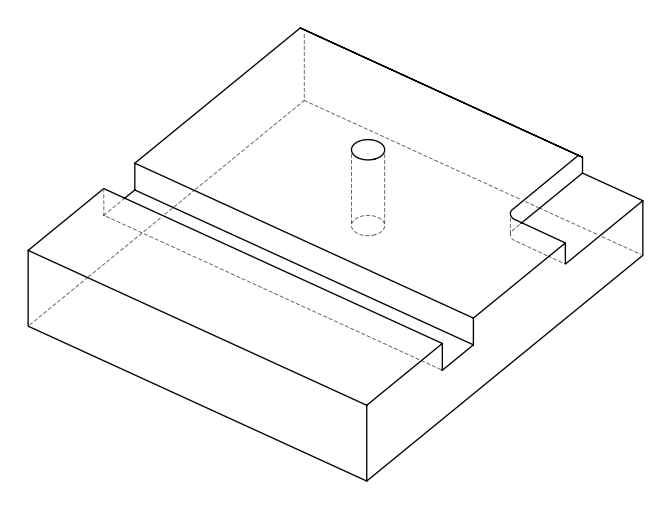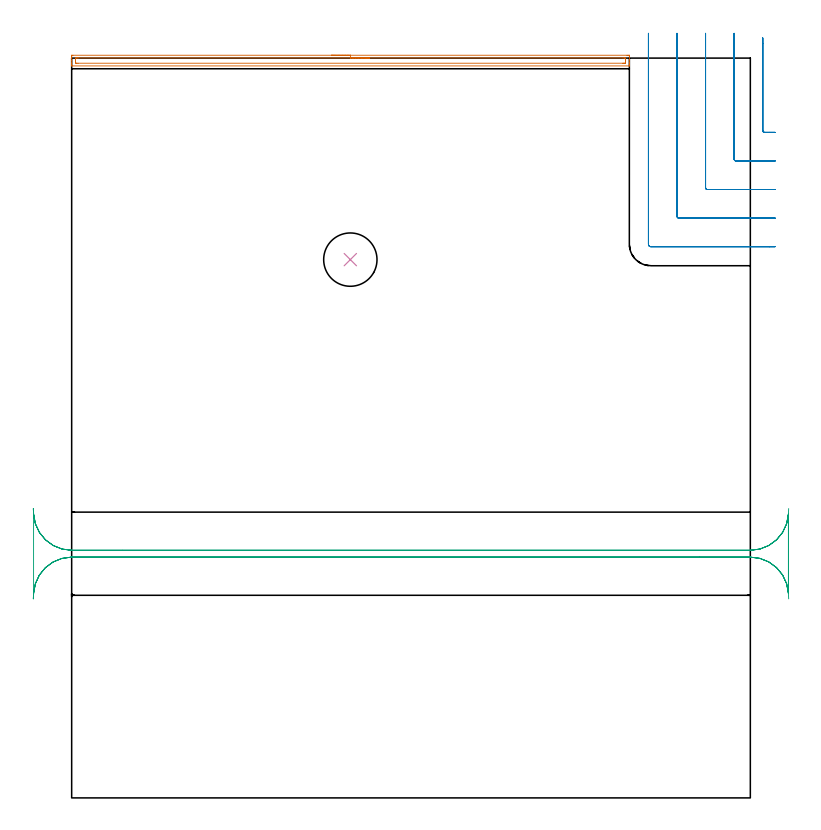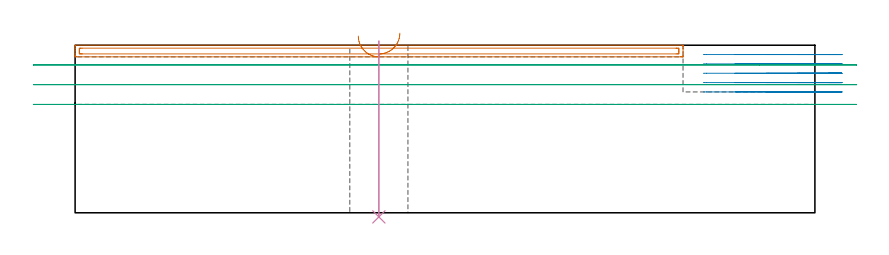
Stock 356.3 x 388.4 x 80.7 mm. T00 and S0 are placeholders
(PLAN: 4 operations, 3 tool changes, 17.4 min)
(1 AREA_MILL | FG_CHAMFER_SURFACE | UGT0205_001 | 4.88 min | 4646 mm3)
(2 MILL_CORNER_NOTCH_RECTANGULAR | CORNER_NOTCH_RECTANGULAR | UGT0201_136 | Follow Part, ap 5, ae 75% | 6.51 min | 155083 mm3)
(3 MILL_RECTANGULAR_SLOT | SLOT_RECTANGULAR | UGT0201_019 | Follow Part, ap 10, ae 75% | 5.67 min | 442805 mm3)
(4 INDEXABLE_INSERT_DRILL_THROUGH_HOLE_FROM_SOLID | STEP1HOLE | NXT0302_027 | 0.34 min | 49698 mm3)
(TOOL UGT0205_001 | Chamfer Mill 20 x 3 x 45 deg. | D20 FL50 Z2)
(TOOL UGT0201_136 | Carbide End Mill 20.0 | D20 FL30 Z4)
(TOOL UGT0201_019 | End mill 40 mm | D40 FL63 Z6)
(TOOL NXT0302_027 | Index. Insert Drill 28mm [880-D2800L32-05] | D28 PA176 FL140 Z2)
(OP 1 AREA_MILL)
G17 G21 G94 G90
T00 M6
G54
G17 G0 G90 X136.4 Y389.9 S1061 M3
G43 Z90.7 H0
Z85.1
G94 G1 X136.438 Z84.228 F250.
X136.552 Z83.363
X136.741 Z82.512
X137.003 Z81.68
X137.337 Z80.874
X137.74 Z80.1
X138.209 Z79.364
X138.74 Z78.672
X139.329 Z78.029
X139.972 Z77.44
X140.664 Z76.908
X141.4 Z76.44
X142.174 Z76.037
X142.98 Z75.703
X143.812 Z75.441
X144.664 Z75.252
X145.528 Z75.138
X146.4 Z75.1
X291.592
X292.169 Y389.899 Z75.101
X292.74 Y389.894 Z75.103
X292.792 Y389.891 Z75.105
X292.8 Y389.326 Z75.671
Y387.545 Z77.45
Y386.131 Z78.865
Y385.765 Z79.231
Y385.032 Z79.968
Y384.772 Z80.227
X292.793 Y384.351 Z80.641
X292.79 Y384.303 Z80.688
X292.616 Y384.3 Z80.7
X0.184
X0.01 Y384.303 Z80.688
X0.007 Y384.351 Z80.64
X0. Y384.773 Z80.227
Y385.765 Z79.231
Y387.021 Z77.976
Y388.435 Z76.56
Y389.064 Z75.933
X0.002 Y389.326 Z75.671
X0.008 Y389.891 Z75.105
X0.06 Y389.894 Z75.103
X0.631 Y389.9 Z75.1
X146.4
Y388.486 Z76.514
X289.486
X290.333 Y388.482 Z76.518
X290.38 Y388.479 Z76.521
X290.79 Y388.435 Z76.565
X290.797 Y388.02 Z76.98
X290.799 Y387.545 Z77.455
X290.8 Y387.127 Z77.873
X290.799 Y386.655 Z78.345
X290.797 Y386.24 Z78.76
X290.79 Y385.765 Z79.235
X290.425 Y385.721 Z79.279
X290.38 Y385.718 Z79.282
X289.537 Y385.714 Z79.286
X289.486
X3.314
X2.467 Y385.718 Z79.282
X2.42 Y385.721 Z79.279
X2.01 Y385.765 Z79.235
X2.003 Y386.18 Z78.82
X2.001 Y386.655 Z78.345
X2. Y387.073 Z77.927
X2.001 Y387.545 Z77.455
X2.003 Y387.96 Z77.04
X2.01 Y388.435 Z76.565
X2.375 Y388.479 Z76.521
X2.42 Y388.482 Z76.518
X3.264 Y388.486 Z76.514
X3.314
X146.4
X147.272 Z76.552
X148.137 Z76.666
X148.988 Z76.855
X149.82 Z77.117
X150.626 Z77.451
X151.4 Z77.854
X152.136 Z78.323
X152.828 Z78.854
X153.471 Z79.443
X154.06 Z80.086
X154.592 Z80.778
X155.06 Z81.514
X155.463 Z82.288
X155.797 Z83.094
X156.059 Z83.926
X156.248 Z84.778
X156.362 Z85.643
X156.4 Z86.514
G0 Z90.7
M5
M2
(OP 2 MILL_CORNER_NOTCH_RECTANGULAR)
G17 G21 G94 G90
T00 M6
G54
G17 G0 G90 X362.8 Y398.999 S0 M3
G43 Z90.7 H0
Z76.2
G94 G1 Y395.999 F250.
Y350.394 F500.
G3 X363.794 Y349.4 R1.
G1 X366.3
X369.3 F250.
G0 Z90.7
X347.8 Y401.4
Z76.2
G1 Y398.4
Y335.395 F500.
G3 X348.795 Y334.4 R1.
G1 X366.3
X369.3 F250.
G0 Z90.7
X332.8 Y401.4
Z76.2
G1 Y398.4
Y320.395 F500.
G3 X333.795 Y319.4 R1.
G1 X366.3
X369.3 F250.
G0 Z90.7
X317.8 Y401.4
Z76.2
G1 Y398.4
Y305.395 F500.
G3 X318.795 Y304.4 R1.
G1 X366.3
X369.3 F250.
G0 Z90.7
X302.8 Y401.4
Z76.2
G1 Y398.4
Y290.7 F500.
G3 X304.1 Y289.4 R1.3
G1 X366.3
X369.3 F250.
G0 Z90.7
X362.8 Y398.999
Z71.7
G1 Y395.999
Y350.394 F500.
G3 X363.794 Y349.4 R1.
G1 X366.3
X369.3 F250.
G0 Z90.7
X347.8 Y401.4
Z71.7
G1 Y398.4
Y335.395 F500.
G3 X348.795 Y334.4 R1.
G1 X366.3
X369.3 F250.
G0 Z90.7
X332.8 Y401.4
Z71.7
G1 Y398.4
Y320.395 F500.
G3 X333.795 Y319.4 R1.
G1 X366.3
X369.3 F250.
G0 Z90.7
X317.8 Y401.4
Z71.7
G1 Y398.4
Y305.395 F500.
G3 X318.795 Y304.4 R1.
G1 X366.3
X369.3 F250.
G0 Z90.7
X302.8 Y401.4
Z71.7
G1 Y398.4
Y290.7 F500.
G3 X304.1 Y289.4 R1.3
G1 X366.3
X369.3 F250.
G0 Z90.7
X362.8 Y398.999
Z67.2
G1 Y395.999
Y350.394 F500.
G3 X363.794 Y349.4 R1.
G1 X366.3
X369.3 F250.
G0 Z90.7
X347.8 Y401.4
Z67.2
G1 Y398.4
Y335.395 F500.
G3 X348.795 Y334.4 R1.
G1 X366.3
X369.3 F250.
G0 Z90.7
X332.8 Y401.4
Z67.2
G1 Y398.4
Y320.395 F500.
G3 X333.795 Y319.4 R1.
G1 X366.3
X369.3 F250.
G0 Z90.7
X317.8 Y401.4
Z67.2
G1 Y398.4
Y305.395 F500.
G3 X318.795 Y304.4 R1.
G1 X366.3
X369.3 F250.
G0 Z90.7
X302.8 Y401.4
Z67.2
G1 Y398.4
Y290.7 F500.
G3 X304.1 Y289.4 R1.3
G1 X366.3
X369.3 F250.
G0 Z90.7
X362.8 Y398.999
Z62.7
G1 Y395.999
Y350.394 F500.
G3 X363.794 Y349.4 R1.
G1 X366.3
X369.3 F250.
G0 Z90.7
X347.8 Y401.4
Z62.7
G1 Y398.4
Y335.395 F500.
G3 X348.795 Y334.4 R1.
G1 X366.3
X369.3 F250.
G0 Z90.7
X332.8 Y401.4
Z62.7
G1 Y398.4
Y320.395 F500.
G3 X333.795 Y319.4 R1.
G1 X366.3
X369.3 F250.
G0 Z90.7
X317.8 Y401.4
Z62.7
G1 Y398.4
Y305.395 F500.
G3 X318.795 Y304.4 R1.
G1 X366.3
X369.3 F250.
G0 Z90.7
X302.8 Y401.4
Z62.7
G1 Y398.4
Y290.7 F500.
G3 X304.1 Y289.4 R1.3
G1 X366.3
X369.3 F250.
G0 Z90.7
X362.8 Y398.999
Z58.2
G1 Y395.999
Y350.394 F500.
G3 X363.794 Y349.4 R1.
G1 X366.3
X369.3 F250.
G0 Z90.7
X347.8 Y401.4
Z58.2
G1 Y398.4
Y335.395 F500.
G3 X348.795 Y334.4 R1.
G1 X366.3
X369.3 F250.
G0 Z90.7
X332.8 Y401.4
Z58.2
G1 Y398.4
Y320.395 F500.
G3 X333.795 Y319.4 R1.
G1 X366.3
X369.3 F250.
G0 Z90.7
X317.8 Y401.4
Z58.2
G1 Y398.4
Y305.395 F500.
G3 X318.795 Y304.4 R1.
G1 X366.3
X369.3 F250.
G0 Z90.7
X302.8 Y401.4
Z58.2
G1 Y398.4
Y290.7 F500.
G3 X304.1 Y289.4 R1.3
G1 X366.3
X369.3 F250.
G0 Z90.7
M5
M2
(OP 3 MILL_RECTANGULAR_SLOT)
G17 G21 G94 G90
T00 M6
G54
G17 G0 G90 X-20.134 Y104.5 S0 M3
G43 Z90.7 H0
Z71.2
G94 G1 X-19.97 Y107.495 F250.
G2 X-0.32 Y126.397 R20. F500.
X0. Y126.4 R20. F448.
G1 X329.68
X356.3 F500.
G2 X376.27 Y107.495 R20.
G1 X376.3
Y148.905
X376.27
G2 X356.3 Y130. R20.
G1 X0.
G2 X-19.97 Y148.905 R20.
G1 X-20.134 Y151.9 F250.
G0 Z90.7
X376.434
Z61.7
G1 X376.27 Y148.905
G2 X356.62 Y130.003 R20. F500.
X356.3 Y130. R20. F437.
G1 X26.62
X0. F500.
G2 X-19.97 Y148.905 R20.
G1 X-20.
Y107.495
X-19.97
G2 X0. Y126.4 R20.
G1 X356.3
G2 X376.27 Y107.495 R20.
G1 X376.434 Y104.5 F250.
G0 Z90.7
X-20.134
Z52.2
G1 X-19.97 Y107.495
G2 X-0.32 Y126.397 R20. F500.
X0. Y126.4 R20. F448.
G1 X329.68
X356.3 F500.
G2 X376.27 Y107.495 R20.
G1 X376.3
Y148.905
X376.27
G2 X356.3 Y130. R20.
G1 X0.
G2 X-19.97 Y148.905 R20.
G1 X-20.134 Y151.9 F250.
G0 Z90.7
M5
M2
(OP 4 INDEXABLE_INSERT_DRILL_THROUGH_HOLE_FROM_SOLID)
G17 G21 G94 G90
T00 M6
G54
G17 G0 G90 X146.3 Y282.6 S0 M3
G43 Z90.7 H1
G94 G81 G98 Z-1.989 F250. R82.7
G80
M5
M2
